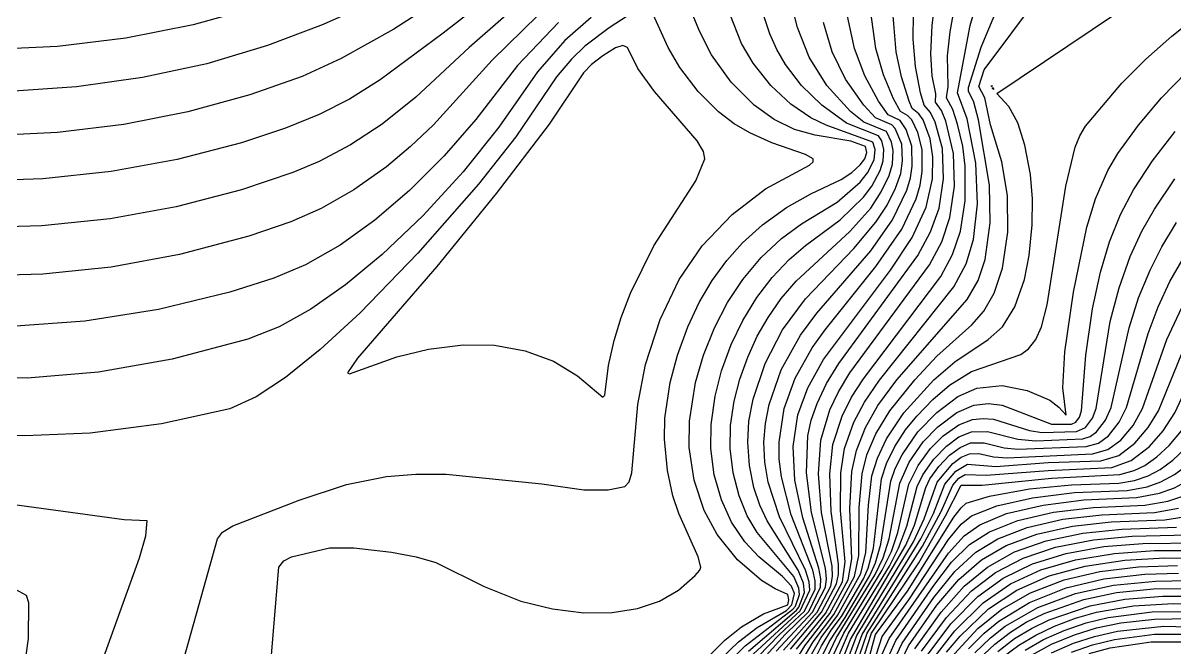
# Model space of a CAD drawing. Header units: inches. Extents: x 2608994 to 2618701, y 1261813 to 1271655.
# Drawn here: x 2614769 to 2616085, y 1269316 to 1270030 of the extents above; entities that cross this region are included whole.
import ezdxf

# ---------------------------------------------------------------- set-up
doc = ezdxf.new("R2010")
doc.units = ezdxf.units.IN
doc.header["$MEASUREMENT"] = 0

msp = doc.modelspace()

# ---------------------------------------------------------------- linework, layer by layer
for points, elevation in [([(2615652.9, 1269314.3), (2615685.8, 1269355.1), (2615705.2, 1269391.1), (2615708.3, 1269413.9), (2615703.2, 1269472.7), (2615703.6, 1269515.9), (2615707.8, 1269543.5), (2615718.2, 1269573.5), (2615730.4, 1269596.6), (2615747.5, 1269621.5), (2615832.5, 1269728.3), (2615846.5, 1269754.7), (2615855, 1269782.3), (2615859.5, 1269823.1), (2615857.5, 1269869.9), (2615847.8, 1269920.3), (2615836.7, 1269950.3), (2615851, 1270027.1), (2615894.3, 1270175.9)], 266), ([(2615566.8, 1269303.5), (2615586.4, 1269322.4), (2615608, 1269338.8), (2615641.6, 1269358.3), (2615647.5, 1269364.7), (2615650.6, 1269377.9), (2615647.2, 1269386.3), (2615636.8, 1269397.1), (2615609.7, 1269419.9), (2615593.8, 1269436.7), (2615578.5, 1269459.5), (2615567.1, 1269484.7), (2615558.9, 1269513.5), (2615554.9, 1269543.5), (2615555.2, 1269571.1), (2615559.8, 1269603.5), (2615567.3, 1269632.3), (2615578.4, 1269662.3), (2615591.6, 1269689.9), (2615607.6, 1269716.3), (2615625.1, 1269739.1), (2615644.6, 1269759.5), (2615663.2, 1269775.5), (2615702.8, 1269805), (2615729.2, 1269830.8), (2615738.8, 1269843.5), (2615748.5, 1269861.5), (2615752, 1269872.3), (2615752.7, 1269885.5), (2615750.2, 1269895.1), (2615746.3, 1269901.1), (2615709.9, 1269915.5), (2615681.9, 1269935.9), (2615658.5, 1269958.7), (2615640.1, 1269982.7), (2615630.4, 1269999.5), (2615622.4, 1270017.5), (2615579.1, 1270147.1)], 257), ([(2615388.4, 1270126.7), (2615249.2, 1270018.4), (2615177.2, 1269964.9), (2615142.4, 1269943), (2615107.6, 1269925.3), (2615069.2, 1269909.9), (2615018.8, 1269893), (2614945.6, 1269873.9), (2614870, 1269860.1), (2614792, 1269851.9), (2614714, 1269849.3)], 259), ([(2615552.5, 1269305.9), (2615570.8, 1269324.3), (2615590, 1269339.7), (2615615.2, 1269354.6), (2615642.8, 1269364.7), (2615644, 1269370.7), (2615643, 1269376.7), (2615628.4, 1269383.2), (2615612.8, 1269392.6), (2615585.3, 1269416.3), (2615562.3, 1269445.1), (2615547.5, 1269472.7), (2615536.1, 1269507.5), (2615530.2, 1269544.7), (2615530.5, 1269574.7), (2615537.5, 1269619.1), (2615546.6, 1269650.3), (2615559.2, 1269681.5), (2615574.2, 1269710.3), (2615591.6, 1269736.7), (2615612.6, 1269761.9), (2615635.6, 1269783.5), (2615658.4, 1269800.4), (2615699.2, 1269825.2), (2615725.6, 1269848.2), (2615734, 1269858.7), (2615741.4, 1269873.5), (2615742.6, 1269885.5), (2615739.9, 1269893.9), (2615686.9, 1269913.1), (2615669.2, 1269921.5), (2615646.4, 1269937.1), (2615623.7, 1269958.7), (2615603.4, 1269983.9), (2615589.9, 1270006.7), (2615545.8, 1270119.5)], 256), ([(2615631.7, 1269267.5), (2615662.2, 1269317.9), (2615691, 1269355.1), (2615711.9, 1269393.5), (2615716, 1269417.5), (2615713.9, 1269475.1), (2615716, 1269517.1), (2615721.2, 1269541.1), (2615731.5, 1269567.5), (2615745.8, 1269592.7), (2615767.6, 1269622), (2615847.8, 1269713.9), (2615860.2, 1269735.5), (2615868.3, 1269759.5), (2615874.2, 1269801.5), (2615873.3, 1269844.7), (2615860.7, 1269919.1), (2615855.4, 1269939.5), (2615849.2, 1269952.1), (2615849.3, 1269956.3), (2615863.6, 1270002.5), (2615912.3, 1270119.5)], 267), ([(2615571.2, 1269295.1), (2615594.2, 1269317.9), (2615648.8, 1269359.9), (2615651.6, 1269363.5), (2615656.1, 1269376.7), (2615655.6, 1269383.9), (2615649.9, 1269397.1), (2615607.8, 1269447.5), (2615596.5, 1269466.7), (2615587.2, 1269489.5), (2615580.4, 1269515.9), (2615577.2, 1269543.5), (2615577.6, 1269569.9), (2615581.7, 1269597.5), (2615588.3, 1269622.7), (2615597.2, 1269647.9), (2615608, 1269671.9), (2615620.3, 1269693.5), (2615635.4, 1269715.1), (2615652.4, 1269735), (2615713.6, 1269791.6), (2615737.6, 1269818.3), (2615749.6, 1269837), (2615758.6, 1269855.5), (2615762.4, 1269868.7), (2615763.2, 1269884.3), (2615761.4, 1269893.9), (2615755.7, 1269905.9), (2615729.8, 1269916.7), (2615714.6, 1269928.7), (2615687.5, 1269958.7), (2615667.2, 1269991.1), (2615654, 1270024.7), (2615636.7, 1270093.1)], 258), ([(2615643.6, 1269274.7), (2615671.8, 1269322.7), (2615695.3, 1269353.9), (2615719, 1269397.1), (2615723.9, 1269421.1), (2615724.5, 1269476.3), (2615727.7, 1269514.7), (2615733.2, 1269536.3), (2615743.5, 1269560.3), (2615759.4, 1269586.7), (2615788, 1269622.1), (2615813.2, 1269649), (2615853, 1269685.1), (2615866.9, 1269700.7), (2615878.7, 1269721.1), (2615888, 1269749.9), (2615894.3, 1269790.7), (2615893.8, 1269832.7), (2615887.2, 1269871.1), (2615874.4, 1269913.7), (2615867.9, 1269944.3), (2615861.1, 1269957.5), (2615867.2, 1269976.4), (2615960.8, 1270102.3)], 268), ([(2615052.2, 1269293.9), (2615061.5, 1269407.9), (2615067.3, 1269415.1), (2615075.9, 1269419.9), (2615119.6, 1269429.9), (2615147.2, 1269429.9), (2615190.4, 1269425.2), (2615218.6, 1269419.9), (2615240.8, 1269413.3), (2615296, 1269385.7), (2615338, 1269369.2), (2615374, 1269360.2), (2615410, 1269355.8), (2615442.4, 1269356), (2615471.2, 1269360.5), (2615496.4, 1269369), (2615518, 1269381.5), (2615537.2, 1269398.2), (2615542.5, 1269404.3), (2615543.4, 1269407.9), (2615540.5, 1269419.9), (2615518.6, 1269469.1), (2615511.5, 1269489.5), (2615505.5, 1269518.3), (2615502.2, 1269554.3), (2615502.6, 1269578.3), (2615508.5, 1269619.1), (2615516.8, 1269650.3), (2615528.8, 1269682.7), (2615541.8, 1269710.3), (2615556.7, 1269735.5), (2615573.2, 1269758.3), (2615591.3, 1269778.7), (2615614, 1269799.1), (2615641.6, 1269818.9), (2615669.2, 1269834.8), (2615704, 1269851.2), (2615716, 1269859.2), (2615725.6, 1269867.7), (2615730.7, 1269874.7), (2615733.1, 1269881.9), (2615731.6, 1269888.7), (2615714.8, 1269894.8), (2615674, 1269901.8), (2615650.7, 1269908.3), (2615627.2, 1269919.6), (2615604.4, 1269935.9), (2615578.4, 1269962.3), (2615555.9, 1269993.5), (2615542.5, 1270019.9), (2615518, 1270078.7)], 255), ([(2615345.2, 1270060.2), (2615278.9, 1270001.9), (2615218, 1269945.3), (2615179.6, 1269914.4), (2615143.6, 1269890.7), (2615107.6, 1269871.7), (2615077.6, 1269859.1), (2615018.8, 1269839.4), (2614944.4, 1269820), (2614868.8, 1269806.3), (2614790.8, 1269798.2), (2614710.4, 1269795.9)], 258), ([(2615258.8, 1270065.7), (2615192.8, 1270023), (2615132.8, 1269989.3), (2615088.4, 1269969), (2615028.4, 1269947.7), (2614957.6, 1269928.3), (2614884.4, 1269914), (2614808.8, 1269904.9), (2614730.8, 1269901.1)], 260), ([(2615638, 1269313.1), (2615676.3, 1269356.3), (2615692.1, 1269386.3), (2615693.9, 1269397.1), (2615693.4, 1269409.1), (2615681.5, 1269470.3), (2615678, 1269514.7), (2615680.5, 1269553.1), (2615690.8, 1269587.7), (2615700.7, 1269608.3), (2615713.9, 1269629.9), (2615804.8, 1269753.5), (2615818.7, 1269779.9), (2615828, 1269807.5), (2615833.2, 1269843.5), (2615832.2, 1269880.7), (2615823.4, 1269917.9), (2615818.3, 1269929.9), (2615811.6, 1269939.5), (2615812, 1269949.1), (2615807.9, 1269969.5), (2615806.4, 1269994.7), (2615807.9, 1270027.1), (2615812.4, 1270064.3)], 264), ([(2615646, 1269314.3), (2615681.5, 1269356.3), (2615698.6, 1269388.7), (2615700.7, 1269399.5), (2615700.8, 1269411.5), (2615692.4, 1269471.5), (2615691, 1269514.7), (2615694.5, 1269548.3), (2615704.9, 1269580.7), (2615715.7, 1269602.3), (2615729.2, 1269623.3), (2615817.6, 1269740.3), (2615831.1, 1269765.5), (2615840.2, 1269791.9), (2615845.6, 1269826.7), (2615845.6, 1269866.3), (2615842.8, 1269889.1), (2615836.9, 1269914.3), (2615831.3, 1269931.1), (2615824.1, 1269944.3), (2615826, 1269957.5), (2615825.4, 1269992.3), (2615828.3, 1270019.9), (2615834.9, 1270055.9)], 265), ([(2615046.4, 1270050.9), (2614963.6, 1270027.7), (2614886.8, 1270012.5), (2614808.8, 1270003.2), (2614726, 1269999.3)], 262), ([(2615165.2, 1270051.9), (2615112.4, 1270028.1), (2615048.8, 1270004.3), (2614979.2, 1269983.4), (2614906, 1269967.5), (2614830.4, 1269956.9), (2614753.6, 1269951.6)], 261), ([(2615609.2, 1269305.9), (2615633.4, 1269331.1), (2615661.9, 1269357.5), (2615674, 1269382.7), (2615674, 1269392.3), (2615671.3, 1269404.3), (2615646.7, 1269467.9), (2615635.7, 1269511.1), (2615633.2, 1269531.5), (2615633, 1269550.7), (2615638.6, 1269589.1), (2615651.4, 1269623.9), (2615670.8, 1269658.7), (2615685.4, 1269679.1), (2615743.6, 1269751.7), (2615773.1, 1269794.3), (2615789.6, 1269829.1), (2615794.1, 1269844.7), (2615796.5, 1269860.3), (2615796.4, 1269885.5), (2615791.6, 1269904.7), (2615784.4, 1269919.2), (2615779.6, 1269924.4), (2615771.7, 1269928.7), (2615763.8, 1269943.1), (2615752.1, 1269970.7), (2615743.6, 1270000.7), (2615737.2, 1270045.1)], 261), ([(2615618.1, 1269307.1), (2615640, 1269331.1), (2615666.8, 1269357.3), (2615680.2, 1269385.1), (2615680.5, 1269394.7), (2615678.5, 1269406.7), (2615659.9, 1269464.3), (2615651.1, 1269507.5), (2615649.1, 1269545.9), (2615654.3, 1269581.9), (2615665.7, 1269613.1), (2615683.6, 1269645.3), (2615760.2, 1269747.5), (2615785.1, 1269784.7), (2615801, 1269819.5), (2615808, 1269851.9), (2615808.7, 1269877.1), (2615805.6, 1269897.5), (2615797.5, 1269919.1), (2615792.5, 1269926.3), (2615785.1, 1269932.3), (2615781.6, 1269940.7), (2615772.6, 1269968.3), (2615766.6, 1269997.1), (2615762.6, 1270047.5)], 262), ([(2615629.8, 1269311.9), (2615671.1, 1269356.3), (2615686.1, 1269385.1), (2615687.2, 1269394.7), (2615686.1, 1269406.7), (2615670.1, 1269470.3), (2615664.4, 1269515.9), (2615665.9, 1269557.9), (2615669.7, 1269575.9), (2615676.3, 1269595.1), (2615687.1, 1269617.9), (2615701.1, 1269640.7), (2615791.6, 1269764.3), (2615806, 1269791.3), (2615815.6, 1269818.3), (2615820.7, 1269851.9), (2615819.6, 1269886.7), (2615811.3, 1269916.7), (2615805.9, 1269927.5), (2615798.6, 1269935.9), (2615794.6, 1269950.3), (2615788.9, 1269980.3), (2615786.2, 1270011.5), (2615786.4, 1270040.3)], 263), ([(2615645.8, 1269247.1), (2615681.4, 1269317.9), (2615692.3, 1269335.9), (2615704.1, 1269351.5), (2615729.2, 1269394.7), (2615734.7, 1269406.7), (2615740.6, 1269429.5), (2615749.8, 1269508.7), (2615755.6, 1269526.6), (2615765.2, 1269546), (2615777.2, 1269564.8), (2615790.1, 1269580.7), (2615808.4, 1269599.5), (2615827.6, 1269616), (2615852.8, 1269631.5), (2615909.2, 1269651.2), (2615917.8, 1269657.5), (2615926.3, 1269668.3), (2615932.8, 1269682.7), (2615939, 1269707.9), (2615960.3, 1269843.5), (2615971.2, 1269887.9), (2615976.5, 1269901.1), (2615982.9, 1269911.9), (2616024.6, 1269961.1), (2616052, 1269988.7), (2616081.5, 1270015.1), (2616113.2, 1270040.1)], 270), ([(2615657.6, 1269286.7), (2615681, 1269327.5), (2615699.7, 1269352.7), (2615726.4, 1269400.7), (2615732.1, 1269424.7), (2615735.2, 1269478.7), (2615739, 1269512.3), (2615745.2, 1269532.7), (2615755.6, 1269554.8), (2615775.3, 1269584.3), (2615809.6, 1269621.9), (2615833.6, 1269642.8), (2615871.8, 1269668.3), (2615888.1, 1269682.7), (2615902.3, 1269705.5), (2615913.2, 1269736.7), (2615918.7, 1269764.3), (2615922.1, 1269799.1), (2615922.5, 1269829.1), (2615920.2, 1269856.7), (2615913.7, 1269890.3), (2615905.6, 1269915.8), (2615895.3, 1269934.7), (2615881.6, 1269949.4), (2616017, 1270040.3)], 269), ([(2615460.4, 1270038.4), (2615438.8, 1270024.6), (2615411.2, 1270003.5), (2615395.8, 1269988.7), (2615378.9, 1269968.3), (2615332.3, 1269899.9), (2615289.7, 1269845.9), (2615220.4, 1269766.7), (2615154.4, 1269698.7), (2615108.8, 1269656.7), (2615069.2, 1269624.7), (2615035.6, 1269602.5), (2615005.6, 1269588.8), (2614927.6, 1269571.9), (2614846, 1269561), (2614771.6, 1269558), (2614690, 1269561.4)], 254), ([(2615418.4, 1270036.3), (2615388.4, 1270009.9), (2615357.2, 1269974.3), (2615312.8, 1269910.9), (2615272, 1269859.8), (2615226.4, 1269809.9), (2615179.6, 1269765.3), (2615137.6, 1269730.5), (2615098, 1269702.8), (2615062, 1269682.8), (2615026, 1269668.7), (2614939.6, 1269645.5), (2614855.6, 1269630.7), (2614774, 1269623.8), (2614691.2, 1269624.3)], 255), ([(2615357.8, 1270039.1), (2615305.3, 1269987.5), (2615238.4, 1269913.7), (2615212, 1269888.8), (2615184.4, 1269865.7), (2615147.2, 1269839.2), (2615110, 1269817.9), (2615075.2, 1269802.5), (2615027.2, 1269786.4), (2614948, 1269765.2), (2614870, 1269750.8), (2614792, 1269742.7), (2614711.6, 1269740.5)], 257), ([(2615381, 1270030.7), (2615334.2, 1269981.5), (2615286.4, 1269919.6), (2615250.4, 1269878.1), (2615210.8, 1269838.4), (2615171.2, 1269804.4), (2615131.6, 1269776.1), (2615092, 1269753.5), (2615056, 1269738.2), (2615005.6, 1269722.4), (2614924, 1269702.3), (2614840, 1269689.1), (2614756, 1269683.2)], 256), ([(2614940.1, 1269256.7), (2614991.4, 1269440.3), (2614997.2, 1269448.1), (2615009.2, 1269455), (2615084.8, 1269484.6), (2615138.8, 1269502.4), (2615184.4, 1269511.5), (2615218, 1269514.3), (2615252.8, 1269514.3), (2615362, 1269503.3), (2615410, 1269496.4), (2615437.6, 1269496.5), (2615456.8, 1269500), (2615461.6, 1269505.4), (2615464.9, 1269515.9), (2615471.7, 1269593.9), (2615480.3, 1269639.5), (2615497.2, 1269691.1), (2615519, 1269736.7), (2615545.1, 1269775.1), (2615579.2, 1269811), (2615617.6, 1269840.3), (2615667.5, 1269867.5), (2615671.8, 1269871.1), (2615671.8, 1269874.7), (2615663.2, 1269879.5), (2615624.8, 1269893.1), (2615599.6, 1269904.3), (2615581.6, 1269914.7), (2615563.6, 1269928.5), (2615540.6, 1269951.5), (2615519.4, 1269979.1), (2615506.1, 1270001.9), (2615489.2, 1270039.7)], 254), ([(2615598.1, 1269311.9), (2615652.8, 1269358.7), (2615655.6, 1269362.3), (2615662.1, 1269379.1), (2615660.8, 1269389.6), (2615654.8, 1269404.6), (2615619.2, 1269460.7), (2615610.8, 1269478.7), (2615604, 1269499.1), (2615599, 1269524.3), (2615597.2, 1269550.7), (2615598.5, 1269574.7), (2615603.5, 1269599.9), (2615616.9, 1269640.7), (2615636.8, 1269679.1), (2615663.2, 1269714.7), (2615718.4, 1269772.3), (2615743.6, 1269802.2), (2615756.2, 1269821.9), (2615766, 1269841.1), (2615771.9, 1269857.9), (2615774, 1269872.3), (2615773, 1269891.5), (2615765.6, 1269909.5), (2615761.6, 1269913.5), (2615743, 1269921.5), (2615729.8, 1269935.9), (2615708.8, 1269965.9), (2615693.7, 1269997.1), (2615683.6, 1270030.7)], 259), ([(2615603.2, 1269308.3), (2615657.2, 1269358), (2615668.1, 1269381.5), (2615667.4, 1269391.1), (2615663.3, 1269404.3), (2615633.5, 1269465.5), (2615620.5, 1269505.1), (2615616.8, 1269527.9), (2615615.7, 1269550.7), (2615617.3, 1269572.3), (2615621.5, 1269593.9), (2615635.3, 1269633.5), (2615657.3, 1269673.1), (2615676.1, 1269698.3), (2615737.6, 1269769.7), (2615762.5, 1269805.1), (2615778.9, 1269838.7), (2615783.2, 1269853.1), (2615785.1, 1269866.3), (2615784.6, 1269889.1), (2615778.2, 1269908.3), (2615771.2, 1269918.6), (2615757.7, 1269925.1), (2615746.5, 1269940.7), (2615730.8, 1269969.5), (2615719.2, 1270000.7), (2615711.1, 1270037.9)], 260), ([(2615431.6, 1269602.1), (2615434, 1269604.7), (2615438.1, 1269638.3), (2615444.4, 1269667.1), (2615452.6, 1269693.5), (2615463.4, 1269721.1), (2615489.7, 1269775.1), (2615537.7, 1269849.5), (2615548.2, 1269874.7), (2615546.5, 1269883.1), (2615539.5, 1269895.1), (2615490.5, 1269951.5), (2615471.8, 1269977.9), (2615459.7, 1270001.9), (2615454.4, 1270004.3), (2615446, 1270001.6), (2615431.6, 1269992.6), (2615418.6, 1269982.7), (2615409.6, 1269973.1), (2615370.2, 1269914.3), (2615309.7, 1269835.1), (2615242, 1269751.8), (2615151.5, 1269646.7), (2615140, 1269629.9), (2615142.4, 1269629), (2615196.4, 1269648.5), (2615232.4, 1269657.3), (2615272, 1269662.2), (2615308, 1269661.6), (2615342.8, 1269655.4), (2615375.2, 1269643.4), (2615402.8, 1269626.7), (2615431.6, 1269602.1)], 253), ([(2615655.2, 1269250.7), (2615690.2, 1269322.7), (2615708.5, 1269350.3), (2615736.6, 1269398.3), (2615743.2, 1269412.7), (2615749.3, 1269434.3), (2615760.4, 1269506.3), (2615765.4, 1269520.7), (2615773.4, 1269536.3), (2615791.6, 1269562.7), (2615813.2, 1269584.8), (2615837.2, 1269602.9), (2615858.8, 1269612.4), (2615887.6, 1269615.6), (2615916.4, 1269610), (2615942, 1269598.7), (2615952.4, 1269590.8), (2615960.8, 1269581.8), (2615956.9, 1269613.1), (2615959.2, 1269653.9), (2615969.3, 1269722.3), (2615984.6, 1269796.7), (2615994.5, 1269829.1), (2616008.4, 1269861.5), (2616019.7, 1269880.7), (2616043.5, 1269913.1), (2616069.8, 1269944.3), (2616098.6, 1269974.3)], 271), ([(2615875.6, 1269957.5), (2615875.6, 1269957.5), (2615875.6, 1269958.5), (2615876.3, 1269957.5), (2615875.6, 1269957.5)], 269), ([(2615878, 1269953.9), (2615876.8, 1269955.1), (2615876.8, 1269956.3), (2615878, 1269954.7), (2615878, 1269953.9)], 269), ([(2615668.5, 1269263.9), (2615698.6, 1269327.5), (2615742.6, 1269399.5), (2615752, 1269418.7), (2615758.6, 1269440.3), (2615770.7, 1269503.9), (2615781.5, 1269527.9), (2615797.6, 1269551.1), (2615814.4, 1269568.5), (2615836, 1269584.7), (2615855.2, 1269593.1), (2615872, 1269594.9), (2615887.6, 1269593.1), (2615944, 1269571.5), (2615966.8, 1269571.4), (2615971.9, 1269573.5), (2615976.1, 1269579.5), (2615978.3, 1269586.7), (2615983.4, 1269650.3), (2615991.1, 1269703.1), (2616000.2, 1269745.1), (2616010.4, 1269779.9), (2616022.7, 1269811.1), (2616037.6, 1269839.4), (2616059.5, 1269872.3), (2616085.4, 1269905.9)], 272), ([(2615693.7, 1269304.7), (2615706.8, 1269332.3), (2615750.7, 1269404.3), (2615761.4, 1269425.9), (2615768.6, 1269447.5), (2615781, 1269502.7), (2615791.8, 1269524.3), (2615806, 1269543.5), (2615820.4, 1269558), (2615838.4, 1269570.6), (2615854, 1269576.9), (2615866, 1269578), (2615878, 1269577), (2615918.8, 1269564.1), (2615933.2, 1269561.9), (2615972.8, 1269562.9), (2615982.8, 1269567.5), (2615990.8, 1269578.3), (2615995, 1269589.1), (2616011.2, 1269688.7), (2616021.3, 1269727.1), (2616034, 1269763.2), (2616047.1, 1269791.9), (2616061.7, 1269817.1), (2616085.1, 1269851.9)], 273), ([(2615684.3, 1269267.5), (2615712.3, 1269332.3), (2615758.9, 1269409.1), (2615769.5, 1269429.5), (2615779, 1269454.7), (2615790.7, 1269500.3), (2615797, 1269513.5), (2615809.6, 1269531.3), (2615824, 1269546.4), (2615838.4, 1269556.8), (2615852.8, 1269562.7), (2615870.8, 1269563), (2615905.6, 1269554.1), (2615926, 1269552.3), (2615980, 1269554.6), (2615988.4, 1269557.2), (2615995.6, 1269562.7), (2616005.7, 1269575.9), (2616012.3, 1269590.3), (2616032.6, 1269681.5), (2616043.6, 1269715.8), (2616056.6, 1269747.5), (2616070, 1269774.1), (2616086.8, 1269802)], 274), ([(2615673.5, 1269220.7), (2615714.4, 1269325.1), (2615777.8, 1269433.1), (2615787.6, 1269455.9), (2615800.6, 1269499.1), (2615805.2, 1269508.7), (2615815.5, 1269523.1), (2615827.6, 1269535.9), (2615839.6, 1269544.8), (2615851.6, 1269549.9), (2615867.2, 1269550.1), (2615890, 1269544.4), (2615905.6, 1269542.8), (2615983.6, 1269545.9), (2615997.8, 1269549.5), (2616009, 1269557.9), (2616021.4, 1269573.5), (2616029.9, 1269590.3), (2616054.4, 1269675.2), (2616065.9, 1269705.5), (2616079.1, 1269734.3), (2616109.8, 1269787.1)], 275), ([(2615680.8, 1269220.7), (2615721.9, 1269329.9), (2615786.3, 1269436.7), (2615798.5, 1269463.1), (2615813.6, 1269505.1), (2615831.2, 1269526.3), (2615840.8, 1269533.5), (2615850.4, 1269537.6), (2615861.2, 1269537.8), (2615878, 1269534), (2615893.6, 1269533), (2615990.8, 1269537.5), (2616008.6, 1269542.3), (2616023.2, 1269553.2), (2616037.2, 1269569.9), (2616048, 1269589.1), (2616075.9, 1269668.3), (2616101.6, 1269723.5)], 276), ([(2615688.4, 1269221.9), (2615727.7, 1269331.1), (2615794.9, 1269440.3), (2615809.2, 1269469.1), (2615822.3, 1269502.7), (2615834.8, 1269517.6), (2615848, 1269525.5), (2615880.4, 1269523), (2615940.4, 1269527.4), (2616000.4, 1269529.4), (2616020.8, 1269535.6), (2616039.1, 1269549.5), (2616054.5, 1269567.5), (2616066.2, 1269586.7), (2616097.3, 1269662.3)], 277), ([(2615693.9, 1269217.1), (2615733.4, 1269332.3), (2615796.7, 1269431.9), (2615818.2, 1269471.5), (2615831.3, 1269501.5), (2615838.4, 1269509.8), (2615845.6, 1269513.8), (2615869.6, 1269513.1), (2615940.4, 1269518.6), (2616013.1, 1269521.9), (2616035.2, 1269529.8), (2616056, 1269545.9), (2616071.8, 1269563.9), (2616085, 1269584.3), (2616118.5, 1269656.3)], 278), ([(2615692.9, 1269190.7), (2615738.6, 1269332.3), (2615792.4, 1269412.7), (2615823.1, 1269466.7), (2615840.8, 1269501.5), (2615864.8, 1269501.6), (2615944, 1269509.7), (2616022, 1269513.7), (2616038.6, 1269518.3), (2616050.8, 1269524.3), (2616064.3, 1269533.9), (2616078.4, 1269547.1), (2616092.5, 1269563.9)], 279), ([(2615734.8, 1269299.9), (2615743.2, 1269331.1), (2615779.5, 1269380.3), (2615832.4, 1269465), (2615840.8, 1269475.8), (2615846.8, 1269480.9), (2615873.2, 1269489.2), (2615918.8, 1269497.3), (2615966.8, 1269502.1), (2616020.8, 1269504), (2616038.8, 1269507.1), (2616054.4, 1269512.2), (2616068.1, 1269519.5), (2616082.8, 1269530.3), (2616096.9, 1269543.5)], 280), ([(2615708.2, 1269195.5), (2615750.8, 1269328.7), (2615781.1, 1269370.7), (2615826.4, 1269439.6), (2615840.8, 1269456.9), (2615852.8, 1269466.4), (2615881.6, 1269478.2), (2615922.4, 1269487.3), (2615970.4, 1269493.1), (2616030.4, 1269495.7), (2616053.2, 1269499.9), (2616068.8, 1269505.3), (2616084.4, 1269513.7), (2616100.6, 1269525.5)], 281), ([(2615750.7, 1269308.3), (2615758.5, 1269326.3), (2615826.4, 1269424.1), (2615844.4, 1269443.8), (2615862.4, 1269456.4), (2615892.7, 1269469.1), (2615934.4, 1269478.9), (2615981.2, 1269484.7), (2616041.2, 1269487.4), (2616067.6, 1269492.6), (2616084.4, 1269498.6), (2616101.2, 1269507.6)], 282), ([(2615754.4, 1269297.6), (2615766.2, 1269323.9), (2615809.6, 1269387.1), (2615830, 1269413.5), (2615850.4, 1269433.7), (2615873.2, 1269448.4), (2615905.6, 1269461.3), (2615946.4, 1269470.8), (2615992, 1269476.3), (2616050.8, 1269478.9), (2616076.8, 1269483.5), (2616095.2, 1269489.5)], 283), ([(2614768.4, 1269099.5), (2614777.8, 1269109.1), (2614792.8, 1269135.5), (2614811, 1269173.9), (2614844.7, 1269257.9), (2614902.3, 1269418.7), (2614909.5, 1269443.9), (2614911.1, 1269460.7), (2614884.9, 1269461.9), (2614703.2, 1269486.8)], 253), ([(2615759.2, 1269290.2), (2615773.6, 1269321), (2615809.6, 1269373.3), (2615833.6, 1269402.9), (2615857.6, 1269425), (2615882.7, 1269440.3), (2615916.4, 1269453.3), (2615957.2, 1269462.6), (2616001.6, 1269467.9), (2616061.6, 1269470.5), (2616089.2, 1269475.2)], 284), ([(2615764.6, 1269284.3), (2615780.9, 1269317.9), (2615813.2, 1269364.3), (2615838.4, 1269393.8), (2615864.2, 1269416.3), (2615892.4, 1269432.7), (2615927.2, 1269445.6), (2615968, 1269454.6), (2616012.4, 1269459.7), (2616073.6, 1269462), (2616102.3, 1269466.7)], 285), ([(2615788, 1269314.4), (2615818, 1269356.5), (2615844.4, 1269386), (2615870.8, 1269408), (2615902, 1269425.4), (2615938, 1269438), (2615980, 1269446.8), (2616024.4, 1269451.5), (2616086.8, 1269453.5)], 286), ([(2615795.7, 1269311.9), (2615824, 1269350.3), (2615852.8, 1269380.8), (2615880.2, 1269401.9), (2615911.6, 1269418.2), (2615948.8, 1269430.6), (2615992, 1269439.1), (2616036.4, 1269443.3), (2616100, 1269444.8)], 287), ([(2615802, 1269307.1), (2615829.2, 1269343.1), (2615860, 1269374.5), (2615888.8, 1269395.3), (2615922.4, 1269411.7), (2615960.8, 1269423.6), (2616004, 1269431.4), (2616048.4, 1269435.1), (2616112, 1269435.9)], 288), ([(2615807.5, 1269301.1), (2615833.6, 1269335.2), (2615866, 1269367.3), (2615897.1, 1269388.7), (2615932, 1269404.8), (2615971.6, 1269416.3), (2616016, 1269423.7), (2616061.6, 1269426.8), (2616125.2, 1269426.8)], 289), ([(2615725, 1268730), (2615727.4, 1268745.5), (2615727.7, 1268768.3), (2615722.8, 1268836.7), (2615721, 1268894.3), (2615721.7, 1268924.3), (2615724, 1268945.9), (2615740.8, 1269004.7), (2615753.6, 1269103.1), (2615760.6, 1269141.5), (2615768.3, 1269171.5), (2615780.8, 1269209.3), (2615794.8, 1269243.5), (2615812.9, 1269279.5), (2615828.8, 1269303.9), (2615860, 1269337.7), (2615887.2, 1269359.9), (2615920, 1269378.7), (2615958.4, 1269393.4), (2615999.2, 1269402.9), (2616043.6, 1269408.3), (2616088, 1269409.9)], 291), ([(2615824, 1269310.9), (2615839.6, 1269329.1), (2615872, 1269360.2), (2615904.4, 1269381.6), (2615941.6, 1269397.9), (2615982.4, 1269409.1), (2616028, 1269415.9), (2616073.6, 1269418.4), (2616139.6, 1269417.6)], 290), ([(2615849.2, 1269314.6), (2615867.2, 1269332.5), (2615884, 1269346.3), (2615918.8, 1269367.7), (2615960.8, 1269384.3), (2616004, 1269394.6), (2616050.8, 1269400), (2616089.2, 1269401.2)], 292), ([(2614764.3, 1269266.3), (2614771.6, 1269296.3), (2614775.7, 1269326.3), (2614776.1, 1269367.1), (2614773.2, 1269375.5), (2614760.8, 1269382.4)], 252), ([(2615856.4, 1269310), (2615874.4, 1269327.2), (2615891.2, 1269340.4), (2615928.4, 1269361.9), (2615971.6, 1269377.9), (2616014.8, 1269387.2), (2616062.8, 1269391.9), (2616100, 1269392.5)], 293), ([(2615861.2, 1269302.9), (2615879.2, 1269319.9), (2615897.2, 1269333.7), (2615915.2, 1269344.9), (2615935.6, 1269355.1), (2615981.2, 1269371.1), (2616018.4, 1269378.8), (2616060.4, 1269383.1), (2616104.8, 1269383.7)], 294), ([(2615882.8, 1269311.6), (2615902, 1269326.2), (2615921.2, 1269337.9), (2615941.6, 1269347.8), (2615988.4, 1269363.8), (2616028, 1269371.2), (2616071.2, 1269374.8), (2616112, 1269374.8)], 295), ([(2615887.6, 1269304.5), (2615906.8, 1269318.8), (2615926, 1269330.3), (2615947.6, 1269340.6), (2615971.6, 1269349.6), (2615995.6, 1269356.4), (2616037.6, 1269363.6), (2616083.2, 1269366.5), (2616120.4, 1269365.7)], 296), ([(2615914, 1269313.1), (2615935.1, 1269325.1), (2615958.4, 1269335.5), (2615983.6, 1269344.1), (2616008.8, 1269350.3), (2616059.2, 1269356.9), (2616114.4, 1269357.3)], 297), ([(2615921.2, 1269307.4), (2615944, 1269319.7), (2615970.4, 1269330.6), (2615995.6, 1269338.4), (2616023.2, 1269344.2), (2616061.6, 1269348.4), (2616101.2, 1269349.1)], 298), ([(2615944, 1269310.1), (2615969.2, 1269321), (2615993.2, 1269328.8), (2616019.6, 1269334.8), (2616072.4, 1269340.3), (2616127.6, 1269338.8)], 299), ([(2615966.8, 1269310.9), (2615990.8, 1269319.2), (2616016, 1269325.4), (2616061.6, 1269331.3), (2616110.8, 1269331.4)], 300), ([(2615987.2, 1269309.3), (2616011.2, 1269315.8), (2616058, 1269322.6), (2616110.8, 1269322.7)], 301)]:
    msp.add_lwpolyline(points, dxfattribs=dict(elevation=elevation))

doc.saveas('drawing.dxf')
